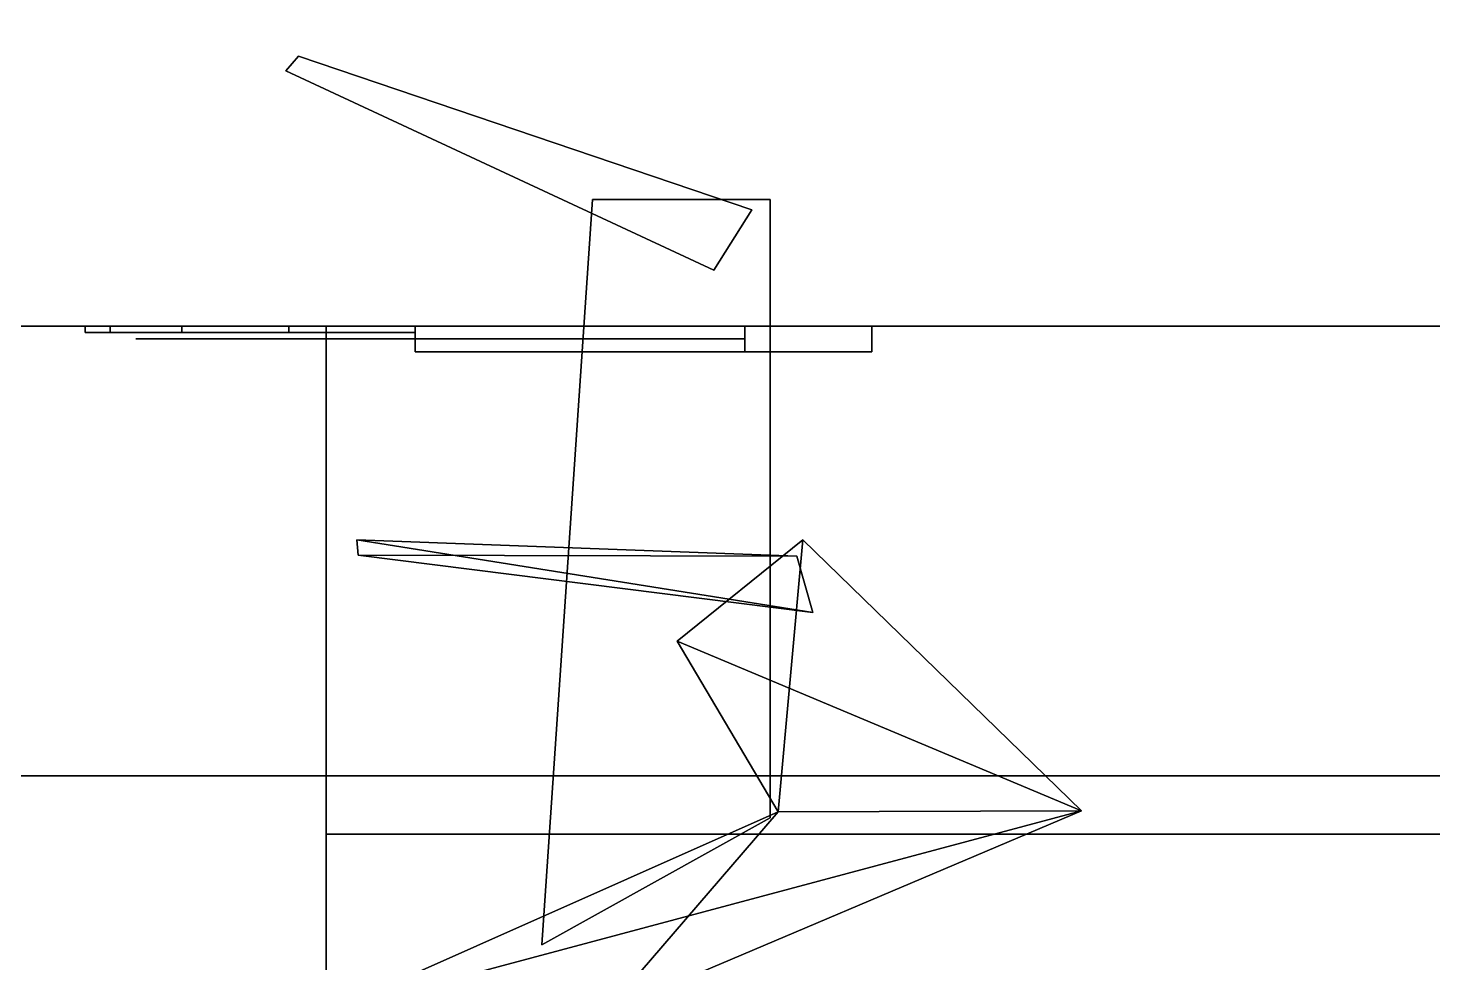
# Model space of a CAD drawing. Extents: x 0 to 2808, y -3840 to 0.
# Drawn here: x 1676.2 to 1731.6, y -3135.1 to -3098.3 of the extents above; entities that cross this region are included whole.
import ezdxf

# ---------------------------------------------------------------- set-up
doc = ezdxf.new("R2010")
doc.units = 0
for name, color, linetype in [('LAYER0', 7, 'CONTINUOUS'), ('LAYER1', 7, 'CONTINUOUS'), ('LAYER33', 9, 'CONTINUOUS'), ('LAYER336', 9, 'CONTINUOUS'), ('LAYER346', 7, 'CONTINUOUS'), ('LAYER349', 7, 'CONTINUOUS'), ('LAYER353', 7, 'CONTINUOUS'), ('LAYER371', 7, 'CONTINUOUS'), ('LAYER387', 253, 'CONTINUOUS'), ('LAYER388', 28, 'CONTINUOUS'), ('LAYER389', 253, 'CONTINUOUS'), ('LAYER390', 253, 'CONTINUOUS'), ('LAYER391', 28, 'CONTINUOUS'), ('LAYER392', 253, 'CONTINUOUS'), ('LAYER393', 253, 'CONTINUOUS'), ('LAYER394', 28, 'CONTINUOUS'), ('LAYER395', 253, 'CONTINUOUS'), ('LAYER396', 253, 'CONTINUOUS'), ('LAYER397', 28, 'CONTINUOUS'), ('LAYER398', 253, 'CONTINUOUS'), ('LAYER399', 253, 'CONTINUOUS'), ('LAYER400', 28, 'CONTINUOUS'), ('LAYER401', 253, 'CONTINUOUS'), ('LAYER402', 9, 'CONTINUOUS')]:
    doc.layers.add(name, color=color, linetype=linetype)

msp = doc.modelspace()

# ---------------------------------------------------------------- linework, layer by layer
at = {"layer": 'LAYER0', "invisible_edges": 1}
for points in [[(2790, 0), (0, -3840), (0, 0), (2790, 0)], [(2790, -3840, 5), (0, 0, 5), (0, -3840, 5), (2790, -3840, 5)], [(0, 0, 5), (2790, -3840, 5), (2790, 0, 5), (0, 0, 5)], [(0, -3840), (2790, 0), (2790, -3840), (0, -3840)]]:
    msp.add_3dface(points, dxfattribs=at)
at = {"layer": 'LAYER33'}
for points, invisible_edges in [([(2064, -3110, 2595), (991.9999, -3127.71, 2595), (973.9999, -3110, 2595), (2064, -3110, 2595)], 3), ([(973.9999, -3110, 2670), (2064, -3110, 2595), (973.9999, -3110, 2595), (973.9999, -3110, 2670)], 1), ([(2064, -3110, 2595), (973.9999, -3110, 2670), (2064, -3110, 2670), (2064, -3110, 2595)], 1), ([(991.9999, -3127.71, 2670), (2064, -3110, 2670), (973.9999, -3110, 2670), (991.9999, -3127.71, 2670)], 5), ([(2064, -3110, 2595), (2082, -3127.71, 2595), (991.9999, -3127.71, 2595), (2064, -3110, 2595)], 5), ([(2082, -3127.71, 2670), (2064, -3110, 2670), (991.9999, -3127.71, 2670), (2082, -3127.71, 2670)], 3), ([(2082, -3127.71, 2670), (991.9999, -3127.71, 2595), (2082, -3127.71, 2595), (2082, -3127.71, 2670)], 1), ([(991.9999, -3127.71, 2595), (2082, -3127.71, 2670), (991.9999, -3127.71, 2670), (991.9999, -3127.71, 2595)], 1)]:
    msp.add_3dface(points, dxfattribs=dict(at, invisible_edges=invisible_edges))
at = {"layer": 'LAYER336', "invisible_edges": 1}
for points in [[(2050, -3092, 5), (970, -3110, 5), (970, -3092, 5), (2050, -3092, 5)], [(970, -3110, 5), (2050, -3092, 5), (2050, -3110, 5), (970, -3110, 5)], [(2050, -3110, 85), (970, -3092, 85), (970, -3110, 85), (2050, -3110, 85)], [(970, -3092, 85), (2050, -3110, 85), (2050, -3092, 85), (970, -3092, 85)], [(2050, -3110, 85), (970, -3110, 5), (2050, -3110, 5), (2050, -3110, 85)], [(970, -3110, 5), (2050, -3110, 85), (970, -3110, 85), (970, -3110, 5)]]:
    msp.add_3dface(points, dxfattribs=at)
at = {"layer": 'LAYER346', "invisible_edges": 1}
for points in [[(1688, -3110, 103), (2060, -3690, 103), (2060, -3110, 103), (1688, -3110, 103)], [(2060, -3690, 103), (1688, -3110, 103), (1688, -3690, 103), (2060, -3690, 103)], [(1688, -3110, 103), (1688, -3690, 85), (1688, -3690, 103), (1688, -3110, 103)], [(1688, -3690, 85), (1688, -3110, 103), (1688, -3110, 85), (1688, -3690, 85)], [(2060, -3110, 85), (1688, -3110, 103), (2060, -3110, 103), (2060, -3110, 85)], [(1688, -3110, 103), (2060, -3110, 85), (1688, -3110, 85), (1688, -3110, 103)], [(1688, -3690, 85), (2060, -3110, 85), (2060, -3690, 85), (1688, -3690, 85)], [(2060, -3110, 85), (1688, -3690, 85), (1688, -3110, 85), (2060, -3110, 85)]]:
    msp.add_3dface(points, dxfattribs=at)
at = {"layer": 'LAYER349', "invisible_edges": 1}
for points in [[(1688, -3110, 2594), (2060, -3690, 2594), (2060, -3110, 2594), (1688, -3110, 2594)], [(2060, -3690, 2594), (1688, -3110, 2594), (1688, -3690, 2594), (2060, -3690, 2594)], [(1688, -3110, 2594), (1688, -3690, 2576), (1688, -3690, 2594), (1688, -3110, 2594)], [(1688, -3690, 2576), (1688, -3110, 2594), (1688, -3110, 2576), (1688, -3690, 2576)], [(2060, -3110, 2576), (1688, -3110, 2594), (2060, -3110, 2594), (2060, -3110, 2576)], [(1688, -3110, 2594), (2060, -3110, 2576), (1688, -3110, 2576), (1688, -3110, 2594)], [(1688, -3690, 2576), (2060, -3110, 2576), (2060, -3690, 2576), (1688, -3690, 2576)], [(2060, -3110, 2576), (1688, -3690, 2576), (1688, -3110, 2576), (2060, -3110, 2576)]]:
    msp.add_3dface(points, dxfattribs=at)
at = {"layer": 'LAYER353', "invisible_edges": 1}
for points in [[(1688, -3130, 5), (1688, -3148, 85), (1688, -3130, 85), (1688, -3130, 5)], [(1688, -3148, 85), (1688, -3130, 5), (1688, -3148, 5), (1688, -3148, 85)], [(2098, -3130, 85), (1688, -3148, 85), (2098, -3148, 85), (2098, -3130, 85)], [(1688, -3148, 85), (2098, -3130, 85), (1688, -3130, 85), (1688, -3148, 85)], [(1688, -3130, 5), (2098, -3148, 5), (1688, -3148, 5), (1688, -3130, 5)], [(2098, -3148, 5), (1688, -3130, 5), (2098, -3130, 5), (2098, -3148, 5)], [(2098, -3130, 85), (1688, -3130, 5), (1688, -3130, 85), (2098, -3130, 85)], [(1688, -3130, 5), (2098, -3130, 85), (2098, -3130, 5), (1688, -3130, 5)]]:
    msp.add_3dface(points, dxfattribs=at)
at = {"layer": 'LAYER371', "invisible_edges": 1}
for points in [[(1688, -3690, 5), (1670, -3110, 5), (1688, -3110, 5), (1688, -3690, 5)], [(1670, -3110, 5), (1688, -3690, 5), (1670, -3690, 5), (1670, -3110, 5)], [(1670, -3110, 5), (1688, -3110, 2595), (1688, -3110, 5), (1670, -3110, 5)], [(1688, -3110, 2595), (1670, -3110, 5), (1670, -3110, 2595), (1688, -3110, 2595)], [(1670, -3690, 2595), (1688, -3110, 2595), (1670, -3110, 2595), (1670, -3690, 2595)], [(1688, -3110, 2595), (1670, -3690, 2595), (1688, -3690, 2595), (1688, -3110, 2595)], [(1688, -3690, 5), (1688, -3110, 2595), (1688, -3690, 2595), (1688, -3690, 5)], [(1688, -3110, 2595), (1688, -3690, 5), (1688, -3110, 5), (1688, -3110, 2595)]]:
    msp.add_3dface(points, dxfattribs=at)
at = {"layer": 'LAYER387'}
for points in [[(1686.906, -3099.365, 181.4999), (1686.413, -3099.943, 181.4999), (1703.274, -3107.79, 181.4999), (1704.772, -3105.41, 181.4999)], [(1704.772, -3105.41, 194.4999), (1703.274, -3107.79, 194.4999), (1686.413, -3099.943, 194.4999), (1686.906, -3099.365, 194.4999)], [(1686.906, -3099.365, 194.4999), (1704.772, -3105.41, 194.4999), (1704.772, -3105.41, 194.4999), (1686.906, -3099.365, 194.4999)], [(1686.906, -3099.365, 194.4999), (1686.906, -3099.365, 181.4999), (1704.772, -3105.41, 181.4999), (1704.772, -3105.41, 194.4999)], [(1686.413, -3099.943, 181.4999), (1703.274, -3107.79, 181.4999), (1703.274, -3107.79, 181.4999), (1686.413, -3099.943, 181.4999)], [(1698.5, -3105, 180.5), (1696.5, -3134.365, 180.5), (1696.5, -3134.365, 180.5), (1698.5, -3105, 180.5)], [(1705.5, -3105, 180.5), (1698.5, -3105, 180.5), (1696.5, -3134.365, 180.5), (1705.5, -3129.365, 180.5)], [(1705.5, -3129.365, 195.5), (1696.5, -3134.365, 195.5), (1698.5, -3105, 195.5), (1705.5, -3105, 195.5)], [(1705.5, -3105, 195.5), (1698.5, -3105, 195.5), (1705.5, -3105, 195.5)], [(1705.5, -3105, 195.5), (1705.5, -3129.365, 195.5), (1705.5, -3129.365, 195.5), (1705.5, -3105, 195.5)], [(1705.5, -3105, 195.5), (1705.5, -3105, 180.5), (1705.5, -3129.365, 180.5), (1705.5, -3129.365, 195.5)]]:
    msp.add_3dface(points, dxfattribs=at)
at = {"layer": 'LAYER388'}
for points, invisible_edges in [([(1679.49, -3110.25, 183.0251), (1678.5, -3110.25, 188), (1680.5, -3110.25, 188), (1680.5, -3110.25, 182.5)], 10), ([(1678.5, -3110.25, 188), (1679.49, -3110.25, 192.9749), (1680.5, -3110.25, 193.5), (1680.5, -3110.25, 188)], 10), ([(1682.308, -3110.25, 178.8076), (1679.49, -3110.25, 183.0251), (1680.5, -3110.25, 182.5), (1684, -3110.25, 182.5)], 10), ([(1679.49, -3110.25, 192.9749), (1682.308, -3110.25, 197.1924), (1684, -3110.25, 193.5), (1680.5, -3110.25, 193.5)], 10), ([(1680.5, -3110.5, 193.5), (1680.5, -3110.5, 182.5), (1687.5, -3110.5, 182.5), (1687.291, -3110.5, 193.3167)], 4), ([(1686.525, -3110.25, 175.9896), (1682.308, -3110.25, 178.8076), (1684, -3110.25, 182.5), (1687.5, -3110.25, 182.5)], 10), ([(1682.308, -3110.25, 197.1924), (1686.525, -3110.25, 200.0104), (1687.5, -3110.25, 193.5), (1684, -3110.25, 193.5)], 10), ([(1691.5, -3110.25, 175), (1686.525, -3110.25, 175.9896), (1687.5, -3110.25, 182.5), (1691.5, -3110.25, 179)], 2), ([(1686.525, -3110.25, 200.0104), (1691.5, -3110.25, 201), (1691.5, -3110.25, 197), (1687.5, -3110.25, 193.5)], 8), ([(1687.291, -3110.5, 193.3167), (1687.5, -3110.5, 182.5), (1691.5, -3110.5, 179), (1691.5, -3110.5, 197)], 5), ([(1691.5, -3110.5, 197), (1691.5, -3110.5, 179), (1704.5, -3110.5, 179), (1704.5, -3110.5, 197)], 1), ([(1709.5, -3111, 167), (1704.5, -3111, 179), (1691.5, -3111, 179), (1691.5, -3111, 167)], 1), ([(1709.5, -3111, 209), (1704.5, -3111, 197), (1691.5, -3111, 197), (1691.5, -3111, 209)], 1), ([(1709.5, -3111, 209), (1709.5, -3111, 167), (1704.5, -3111, 179), (1704.5, -3111, 197)], 10)]:
    msp.add_3dface(points, dxfattribs=dict(at, invisible_edges=invisible_edges))
for points in [[(1691.5, -3110, 179), (1691.5, -3110, 167), (1691.5, -3110, 179)], [(1691.5, -3110, 197), (1691.5, -3110, 209), (1691.5, -3110, 197)], [(1704.5, -3111, 179), (1704.5, -3110, 179), (1691.5, -3110, 179), (1691.5, -3111, 179)], [(1691.5, -3111, 179), (1691.5, -3110, 179), (1691.5, -3110, 167), (1691.5, -3111, 167)], [(1691.5, -3111, 167), (1691.5, -3110, 167), (1709.5, -3110, 167), (1709.5, -3111, 167)], [(1704.5, -3111, 197), (1704.5, -3110, 197), (1691.5, -3110, 197), (1691.5, -3111, 197)], [(1691.5, -3111, 197), (1691.5, -3110, 197), (1691.5, -3110, 209), (1691.5, -3111, 209)], [(1691.5, -3111, 209), (1691.5, -3110, 209), (1709.5, -3110, 209), (1709.5, -3111, 209)], [(1709.5, -3110, 167), (1691.5, -3110, 167), (1691.5, -3110, 209), (1709.5, -3110, 209)], [(1704.5, -3110, 179), (1704.5, -3110, 197), (1704.5, -3110, 179)], [(1704.5, -3111, 179), (1704.5, -3110, 179), (1704.5, -3110, 197), (1704.5, -3111, 197)], [(1709.5, -3111, 209), (1709.5, -3110, 209), (1709.5, -3111, 209)], [(1709.5, -3110, 167), (1709.5, -3110, 209), (1709.5, -3111, 209), (1709.5, -3111, 167)], [(1709.5, -3111, 167), (1691.5, -3111, 167), (1691.5, -3111, 167), (1709.5, -3111, 167)], [(1709.5, -3111, 209), (1691.5, -3111, 209), (1691.5, -3111, 209), (1709.5, -3111, 209)]]:
    msp.add_3dface(points, dxfattribs=at)
at = {"layer": 'LAYER389'}
for points in [[(1689.263, -3119.021, 183), (1689.204, -3118.411, 183), (1707.177, -3121.271, 182.9999), (1689.263, -3119.021, 183)], [(1707.177, -3121.271, 182.9999), (1689.204, -3118.411, 183), (1706.553, -3119.059, 182.9999), (1707.177, -3121.271, 182.9999)], [(1689.263, -3119.021, 193), (1706.553, -3119.059, 192.9999), (1689.204, -3118.411, 193), (1689.263, -3119.021, 193)], [(1689.204, -3118.411, 183), (1689.204, -3118.411, 193), (1706.553, -3119.059, 182.9999), (1689.204, -3118.411, 183)], [(1706.553, -3119.059, 182.9999), (1689.204, -3118.411, 193), (1706.553, -3119.059, 192.9999), (1706.553, -3119.059, 182.9999)], [(1701.828, -3122.402, 182), (1706.778, -3118.411, 182), (1705.815, -3129.12, 182), (1701.828, -3122.402, 182)], [(1701.828, -3122.402, 194), (1717.764, -3129.079, 194), (1706.778, -3118.411, 194), (1701.828, -3122.402, 194)], [(1705.815, -3129.12, 182), (1706.778, -3118.411, 182), (1717.764, -3129.079, 182), (1705.815, -3129.12, 182)], [(1706.778, -3118.411, 182), (1706.778, -3118.411, 194), (1717.764, -3129.079, 182), (1706.778, -3118.411, 182)], [(1717.764, -3129.079, 182), (1706.778, -3118.411, 194), (1717.764, -3129.079, 194), (1717.764, -3129.079, 182)], [(1707.177, -3121.271, 192.9999), (1706.553, -3119.059, 192.9999), (1689.263, -3119.021, 193), (1707.177, -3121.271, 192.9999)], [(1705.815, -3129.12, 194), (1717.764, -3129.079, 194), (1701.828, -3122.402, 194), (1705.815, -3129.12, 194)], [(1705.815, -3129.12, 182), (1717.764, -3129.079, 182), (1688, -3137.041, 182), (1705.815, -3129.12, 182)], [(1688, -3137.041, 182), (1717.764, -3129.079, 182), (1699, -3137.041, 182), (1688, -3137.041, 182)], [(1688, -3137.041, 194), (1699, -3137.041, 194), (1705.815, -3129.12, 194), (1688, -3137.041, 194)], [(1705.815, -3129.12, 194), (1699, -3137.041, 194), (1717.764, -3129.079, 194), (1705.815, -3129.12, 194)], [(1717.764, -3129.079, 182), (1717.764, -3129.079, 194), (1699, -3137.041, 182), (1717.764, -3129.079, 182)], [(1699, -3137.041, 182), (1717.764, -3129.079, 194), (1699, -3137.041, 194), (1699, -3137.041, 182)]]:
    msp.add_3dface(points, dxfattribs=at)
at = {"layer": 'LAYER390'}
for points in [[(1686.906, -3099.365, 757.4999), (1686.413, -3099.943, 757.4999), (1703.274, -3107.79, 757.4999), (1704.772, -3105.41, 757.4999)], [(1704.772, -3105.41, 770.4999), (1703.274, -3107.79, 770.4999), (1686.413, -3099.943, 770.4999), (1686.906, -3099.365, 770.4999)], [(1686.906, -3099.365, 770.4999), (1704.772, -3105.41, 770.4999), (1704.772, -3105.41, 770.4999), (1686.906, -3099.365, 770.4999)], [(1686.906, -3099.365, 770.4999), (1686.906, -3099.365, 757.4999), (1704.772, -3105.41, 757.4999), (1704.772, -3105.41, 770.4999)], [(1686.413, -3099.943, 757.4999), (1703.274, -3107.79, 757.4999), (1703.274, -3107.79, 757.4999), (1686.413, -3099.943, 757.4999)], [(1698.5, -3105, 756.5), (1696.5, -3134.365, 756.5), (1696.5, -3134.365, 756.5), (1698.5, -3105, 756.5)], [(1705.5, -3105, 756.5), (1698.5, -3105, 756.5), (1696.5, -3134.365, 756.5), (1705.5, -3129.365, 756.5)], [(1705.5, -3129.365, 771.5), (1696.5, -3134.365, 771.5), (1698.5, -3105, 771.5), (1705.5, -3105, 771.5)], [(1705.5, -3105, 771.5), (1698.5, -3105, 771.5), (1705.5, -3105, 771.5)], [(1705.5, -3105, 771.5), (1705.5, -3129.365, 771.5), (1705.5, -3129.365, 771.5), (1705.5, -3105, 771.5)], [(1705.5, -3105, 771.5), (1705.5, -3105, 756.5), (1705.5, -3129.365, 756.5), (1705.5, -3129.365, 771.5)]]:
    msp.add_3dface(points, dxfattribs=at)
at = {"layer": 'LAYER391'}
for points, invisible_edges in [([(1679.49, -3110.25, 759.0251), (1678.5, -3110.25, 764), (1680.5, -3110.25, 764), (1680.5, -3110.25, 758.5)], 10), ([(1678.5, -3110.25, 764), (1679.49, -3110.25, 768.9749), (1680.5, -3110.25, 769.5), (1680.5, -3110.25, 764)], 10), ([(1682.308, -3110.25, 754.8076), (1679.49, -3110.25, 759.0251), (1680.5, -3110.25, 758.5), (1684, -3110.25, 758.5)], 10), ([(1679.49, -3110.25, 768.9749), (1682.308, -3110.25, 773.1924), (1684, -3110.25, 769.5), (1680.5, -3110.25, 769.5)], 10), ([(1680.5, -3110.5, 769.5), (1680.5, -3110.5, 758.5), (1687.5, -3110.5, 758.5), (1687.291, -3110.5, 769.3167)], 4), ([(1686.525, -3110.25, 751.9896), (1682.308, -3110.25, 754.8076), (1684, -3110.25, 758.5), (1687.5, -3110.25, 758.5)], 10), ([(1682.308, -3110.25, 773.1924), (1686.525, -3110.25, 776.0104), (1687.5, -3110.25, 769.5), (1684, -3110.25, 769.5)], 10), ([(1691.5, -3110.25, 751), (1686.525, -3110.25, 751.9896), (1687.5, -3110.25, 758.5), (1691.5, -3110.25, 755)], 2), ([(1686.525, -3110.25, 776.0104), (1691.5, -3110.25, 777), (1691.5, -3110.25, 773), (1687.5, -3110.25, 769.5)], 8), ([(1687.291, -3110.5, 769.3167), (1687.5, -3110.5, 758.5), (1691.5, -3110.5, 755), (1691.5, -3110.5, 773)], 5), ([(1691.5, -3110.5, 773), (1691.5, -3110.5, 755), (1704.5, -3110.5, 755), (1704.5, -3110.5, 773)], 1), ([(1709.5, -3111, 743), (1704.5, -3111, 755), (1691.5, -3111, 755), (1691.5, -3111, 743)], 1), ([(1709.5, -3111, 785), (1704.5, -3111, 773), (1691.5, -3111, 773), (1691.5, -3111, 785)], 1), ([(1709.5, -3111, 785), (1709.5, -3111, 743), (1704.5, -3111, 755), (1704.5, -3111, 773)], 10)]:
    msp.add_3dface(points, dxfattribs=dict(at, invisible_edges=invisible_edges))
for points in [[(1691.5, -3110, 755), (1691.5, -3110, 743), (1691.5, -3110, 755)], [(1691.5, -3110, 773), (1691.5, -3110, 785), (1691.5, -3110, 773)], [(1704.5, -3111, 755), (1704.5, -3110, 755), (1691.5, -3110, 755), (1691.5, -3111, 755)], [(1691.5, -3111, 755), (1691.5, -3110, 755), (1691.5, -3110, 743), (1691.5, -3111, 743)], [(1691.5, -3111, 743), (1691.5, -3110, 743), (1709.5, -3110, 743), (1709.5, -3111, 743)], [(1704.5, -3111, 773), (1704.5, -3110, 773), (1691.5, -3110, 773), (1691.5, -3111, 773)], [(1691.5, -3111, 773), (1691.5, -3110, 773), (1691.5, -3110, 785), (1691.5, -3111, 785)], [(1691.5, -3111, 785), (1691.5, -3110, 785), (1709.5, -3110, 785), (1709.5, -3111, 785)], [(1709.5, -3110, 743), (1691.5, -3110, 743), (1691.5, -3110, 785), (1709.5, -3110, 785)], [(1704.5, -3110, 755), (1704.5, -3110, 773), (1704.5, -3110, 755)], [(1704.5, -3111, 755), (1704.5, -3110, 755), (1704.5, -3110, 773), (1704.5, -3111, 773)], [(1709.5, -3111, 785), (1709.5, -3110, 785), (1709.5, -3111, 785)], [(1709.5, -3110, 743), (1709.5, -3110, 785), (1709.5, -3111, 785), (1709.5, -3111, 743)], [(1709.5, -3111, 743), (1691.5, -3111, 743), (1691.5, -3111, 743), (1709.5, -3111, 743)], [(1709.5, -3111, 785), (1691.5, -3111, 785), (1691.5, -3111, 785), (1709.5, -3111, 785)]]:
    msp.add_3dface(points, dxfattribs=at)
at = {"layer": 'LAYER392'}
for points in [[(1689.263, -3119.021, 759), (1689.204, -3118.411, 759), (1707.177, -3121.271, 758.9999), (1689.263, -3119.021, 759)], [(1707.177, -3121.271, 758.9999), (1689.204, -3118.411, 759), (1706.553, -3119.059, 758.9999), (1707.177, -3121.271, 758.9999)], [(1689.263, -3119.021, 769), (1706.553, -3119.059, 768.9999), (1689.204, -3118.411, 769), (1689.263, -3119.021, 769)], [(1689.204, -3118.411, 759), (1689.204, -3118.411, 769), (1706.553, -3119.059, 758.9999), (1689.204, -3118.411, 759)], [(1706.553, -3119.059, 758.9999), (1689.204, -3118.411, 769), (1706.553, -3119.059, 768.9999), (1706.553, -3119.059, 758.9999)], [(1701.828, -3122.402, 758), (1706.778, -3118.411, 758), (1705.815, -3129.12, 758), (1701.828, -3122.402, 758)], [(1701.828, -3122.402, 770), (1717.764, -3129.079, 770), (1706.778, -3118.411, 770), (1701.828, -3122.402, 770)], [(1705.815, -3129.12, 758), (1706.778, -3118.411, 758), (1717.764, -3129.079, 758), (1705.815, -3129.12, 758)], [(1706.778, -3118.411, 758), (1706.778, -3118.411, 770), (1717.764, -3129.079, 758), (1706.778, -3118.411, 758)], [(1717.764, -3129.079, 758), (1706.778, -3118.411, 770), (1717.764, -3129.079, 770), (1717.764, -3129.079, 758)], [(1707.177, -3121.271, 768.9999), (1706.553, -3119.059, 768.9999), (1689.263, -3119.021, 769), (1707.177, -3121.271, 768.9999)], [(1705.815, -3129.12, 770), (1717.764, -3129.079, 770), (1701.828, -3122.402, 770), (1705.815, -3129.12, 770)], [(1705.815, -3129.12, 758), (1717.764, -3129.079, 758), (1688, -3137.041, 758), (1705.815, -3129.12, 758)], [(1688, -3137.041, 758), (1717.764, -3129.079, 758), (1699, -3137.041, 758), (1688, -3137.041, 758)], [(1688, -3137.041, 770), (1699, -3137.041, 770), (1705.815, -3129.12, 770), (1688, -3137.041, 770)], [(1705.815, -3129.12, 770), (1699, -3137.041, 770), (1717.764, -3129.079, 770), (1705.815, -3129.12, 770)], [(1717.764, -3129.079, 758), (1717.764, -3129.079, 770), (1699, -3137.041, 758), (1717.764, -3129.079, 758)], [(1699, -3137.041, 758), (1717.764, -3129.079, 770), (1699, -3137.041, 770), (1699, -3137.041, 758)]]:
    msp.add_3dface(points, dxfattribs=at)
at = {"layer": 'LAYER393'}
for points in [[(1686.906, -3099.365, 1333.5), (1686.413, -3099.943, 1333.5), (1703.274, -3107.79, 1333.5), (1704.772, -3105.41, 1333.5)], [(1704.772, -3105.41, 1346.5), (1703.274, -3107.79, 1346.5), (1686.413, -3099.943, 1346.5), (1686.906, -3099.365, 1346.5)], [(1686.906, -3099.365, 1346.5), (1704.772, -3105.41, 1346.5), (1704.772, -3105.41, 1346.5), (1686.906, -3099.365, 1346.5)], [(1686.906, -3099.365, 1346.5), (1686.906, -3099.365, 1333.5), (1704.772, -3105.41, 1333.5), (1704.772, -3105.41, 1346.5)], [(1686.413, -3099.943, 1333.5), (1703.274, -3107.79, 1333.5), (1703.274, -3107.79, 1333.5), (1686.413, -3099.943, 1333.5)], [(1698.5, -3105, 1332.5), (1696.5, -3134.365, 1332.5), (1696.5, -3134.365, 1332.5), (1698.5, -3105, 1332.5)], [(1705.5, -3105, 1332.5), (1698.5, -3105, 1332.5), (1696.5, -3134.365, 1332.5), (1705.5, -3129.365, 1332.5)], [(1705.5, -3129.365, 1347.5), (1696.5, -3134.365, 1347.5), (1698.5, -3105, 1347.5), (1705.5, -3105, 1347.5)], [(1705.5, -3105, 1347.5), (1698.5, -3105, 1347.5), (1705.5, -3105, 1347.5)], [(1705.5, -3105, 1347.5), (1705.5, -3129.365, 1347.5), (1705.5, -3129.365, 1347.5), (1705.5, -3105, 1347.5)], [(1705.5, -3105, 1347.5), (1705.5, -3105, 1332.5), (1705.5, -3129.365, 1332.5), (1705.5, -3129.365, 1347.5)]]:
    msp.add_3dface(points, dxfattribs=at)
at = {"layer": 'LAYER394'}
for points, invisible_edges in [([(1679.49, -3110.25, 1335.025), (1678.5, -3110.25, 1340), (1680.5, -3110.25, 1340), (1680.5, -3110.25, 1334.5)], 10), ([(1678.5, -3110.25, 1340), (1679.49, -3110.25, 1344.975), (1680.5, -3110.25, 1345.5), (1680.5, -3110.25, 1340)], 10), ([(1682.308, -3110.25, 1330.808), (1679.49, -3110.25, 1335.025), (1680.5, -3110.25, 1334.5), (1684, -3110.25, 1334.5)], 10), ([(1679.49, -3110.25, 1344.975), (1682.308, -3110.25, 1349.192), (1684, -3110.25, 1345.5), (1680.5, -3110.25, 1345.5)], 10), ([(1680.5, -3110.5, 1345.5), (1680.5, -3110.5, 1334.5), (1687.5, -3110.5, 1334.5), (1687.291, -3110.5, 1345.317)], 4), ([(1686.525, -3110.25, 1327.99), (1682.308, -3110.25, 1330.808), (1684, -3110.25, 1334.5), (1687.5, -3110.25, 1334.5)], 10), ([(1682.308, -3110.25, 1349.192), (1686.525, -3110.25, 1352.01), (1687.5, -3110.25, 1345.5), (1684, -3110.25, 1345.5)], 10), ([(1691.5, -3110.25, 1327), (1686.525, -3110.25, 1327.99), (1687.5, -3110.25, 1334.5), (1691.5, -3110.25, 1331)], 2), ([(1686.525, -3110.25, 1352.01), (1691.5, -3110.25, 1353), (1691.5, -3110.25, 1349), (1687.5, -3110.25, 1345.5)], 8), ([(1687.291, -3110.5, 1345.317), (1687.5, -3110.5, 1334.5), (1691.5, -3110.5, 1331), (1691.5, -3110.5, 1349)], 5), ([(1691.5, -3110.5, 1349), (1691.5, -3110.5, 1331), (1704.5, -3110.5, 1331), (1704.5, -3110.5, 1349)], 1), ([(1709.5, -3111, 1319), (1704.5, -3111, 1331), (1691.5, -3111, 1331), (1691.5, -3111, 1319)], 1), ([(1709.5, -3111, 1361), (1704.5, -3111, 1349), (1691.5, -3111, 1349), (1691.5, -3111, 1361)], 1), ([(1709.5, -3111, 1361), (1709.5, -3111, 1319), (1704.5, -3111, 1331), (1704.5, -3111, 1349)], 10)]:
    msp.add_3dface(points, dxfattribs=dict(at, invisible_edges=invisible_edges))
for points in [[(1691.5, -3110, 1331), (1691.5, -3110, 1319), (1691.5, -3110, 1331)], [(1691.5, -3110, 1349), (1691.5, -3110, 1361), (1691.5, -3110, 1349)], [(1704.5, -3111, 1331), (1704.5, -3110, 1331), (1691.5, -3110, 1331), (1691.5, -3111, 1331)], [(1691.5, -3111, 1331), (1691.5, -3110, 1331), (1691.5, -3110, 1319), (1691.5, -3111, 1319)], [(1691.5, -3111, 1319), (1691.5, -3110, 1319), (1709.5, -3110, 1319), (1709.5, -3111, 1319)], [(1704.5, -3111, 1349), (1704.5, -3110, 1349), (1691.5, -3110, 1349), (1691.5, -3111, 1349)], [(1691.5, -3111, 1349), (1691.5, -3110, 1349), (1691.5, -3110, 1361), (1691.5, -3111, 1361)], [(1691.5, -3111, 1361), (1691.5, -3110, 1361), (1709.5, -3110, 1361), (1709.5, -3111, 1361)], [(1709.5, -3110, 1319), (1691.5, -3110, 1319), (1691.5, -3110, 1361), (1709.5, -3110, 1361)], [(1704.5, -3110, 1331), (1704.5, -3110, 1349), (1704.5, -3110, 1331)], [(1704.5, -3111, 1331), (1704.5, -3110, 1331), (1704.5, -3110, 1349), (1704.5, -3111, 1349)], [(1709.5, -3111, 1361), (1709.5, -3110, 1361), (1709.5, -3111, 1361)], [(1709.5, -3110, 1319), (1709.5, -3110, 1361), (1709.5, -3111, 1361), (1709.5, -3111, 1319)], [(1709.5, -3111, 1319), (1691.5, -3111, 1319), (1691.5, -3111, 1319), (1709.5, -3111, 1319)], [(1709.5, -3111, 1361), (1691.5, -3111, 1361), (1691.5, -3111, 1361), (1709.5, -3111, 1361)]]:
    msp.add_3dface(points, dxfattribs=at)
at = {"layer": 'LAYER395'}
for points in [[(1689.263, -3119.021, 1335), (1689.204, -3118.411, 1335), (1707.177, -3121.271, 1335), (1689.263, -3119.021, 1335)], [(1707.177, -3121.271, 1335), (1689.204, -3118.411, 1335), (1706.553, -3119.059, 1335), (1707.177, -3121.271, 1335)], [(1689.263, -3119.021, 1345), (1706.553, -3119.059, 1345), (1689.204, -3118.411, 1345), (1689.263, -3119.021, 1345)], [(1689.204, -3118.411, 1335), (1689.204, -3118.411, 1345), (1706.553, -3119.059, 1335), (1689.204, -3118.411, 1335)], [(1706.553, -3119.059, 1335), (1689.204, -3118.411, 1345), (1706.553, -3119.059, 1345), (1706.553, -3119.059, 1335)], [(1701.828, -3122.402, 1334), (1706.778, -3118.411, 1334), (1705.815, -3129.12, 1334), (1701.828, -3122.402, 1334)], [(1701.828, -3122.402, 1346), (1717.764, -3129.079, 1346), (1706.778, -3118.411, 1346), (1701.828, -3122.402, 1346)], [(1705.815, -3129.12, 1334), (1706.778, -3118.411, 1334), (1717.764, -3129.079, 1334), (1705.815, -3129.12, 1334)], [(1706.778, -3118.411, 1334), (1706.778, -3118.411, 1346), (1717.764, -3129.079, 1334), (1706.778, -3118.411, 1334)], [(1717.764, -3129.079, 1334), (1706.778, -3118.411, 1346), (1717.764, -3129.079, 1346), (1717.764, -3129.079, 1334)], [(1707.177, -3121.271, 1345), (1706.553, -3119.059, 1345), (1689.263, -3119.021, 1345), (1707.177, -3121.271, 1345)], [(1705.815, -3129.12, 1346), (1717.764, -3129.079, 1346), (1701.828, -3122.402, 1346), (1705.815, -3129.12, 1346)], [(1705.815, -3129.12, 1334), (1717.764, -3129.079, 1334), (1688, -3137.041, 1334), (1705.815, -3129.12, 1334)], [(1688, -3137.041, 1334), (1717.764, -3129.079, 1334), (1699, -3137.041, 1334), (1688, -3137.041, 1334)], [(1688, -3137.041, 1346), (1699, -3137.041, 1346), (1705.815, -3129.12, 1346), (1688, -3137.041, 1346)], [(1705.815, -3129.12, 1346), (1699, -3137.041, 1346), (1717.764, -3129.079, 1346), (1705.815, -3129.12, 1346)], [(1717.764, -3129.079, 1334), (1717.764, -3129.079, 1346), (1699, -3137.041, 1334), (1717.764, -3129.079, 1334)], [(1699, -3137.041, 1334), (1717.764, -3129.079, 1346), (1699, -3137.041, 1346), (1699, -3137.041, 1334)]]:
    msp.add_3dface(points, dxfattribs=at)
at = {"layer": 'LAYER396'}
for points in [[(1686.906, -3099.365, 1909.5), (1686.413, -3099.943, 1909.5), (1703.274, -3107.79, 1909.5), (1704.772, -3105.41, 1909.5)], [(1704.772, -3105.41, 1922.5), (1703.274, -3107.79, 1922.5), (1686.413, -3099.943, 1922.5), (1686.906, -3099.365, 1922.5)], [(1686.906, -3099.365, 1922.5), (1704.772, -3105.41, 1922.5), (1704.772, -3105.41, 1922.5), (1686.906, -3099.365, 1922.5)], [(1686.906, -3099.365, 1922.5), (1686.906, -3099.365, 1909.5), (1704.772, -3105.41, 1909.5), (1704.772, -3105.41, 1922.5)], [(1686.413, -3099.943, 1909.5), (1703.274, -3107.79, 1909.5), (1703.274, -3107.79, 1909.5), (1686.413, -3099.943, 1909.5)], [(1698.5, -3105, 1908.5), (1696.5, -3134.365, 1908.5), (1696.5, -3134.365, 1908.5), (1698.5, -3105, 1908.5)], [(1705.5, -3105, 1908.5), (1698.5, -3105, 1908.5), (1696.5, -3134.365, 1908.5), (1705.5, -3129.365, 1908.5)], [(1705.5, -3129.365, 1923.5), (1696.5, -3134.365, 1923.5), (1698.5, -3105, 1923.5), (1705.5, -3105, 1923.5)], [(1705.5, -3105, 1923.5), (1698.5, -3105, 1923.5), (1705.5, -3105, 1923.5)], [(1705.5, -3105, 1923.5), (1705.5, -3129.365, 1923.5), (1705.5, -3129.365, 1923.5), (1705.5, -3105, 1923.5)], [(1705.5, -3105, 1923.5), (1705.5, -3105, 1908.5), (1705.5, -3129.365, 1908.5), (1705.5, -3129.365, 1923.5)]]:
    msp.add_3dface(points, dxfattribs=at)
at = {"layer": 'LAYER397'}
for points, invisible_edges in [([(1679.49, -3110.25, 1911.025), (1678.5, -3110.25, 1916), (1680.5, -3110.25, 1916), (1680.5, -3110.25, 1910.5)], 10), ([(1678.5, -3110.25, 1916), (1679.49, -3110.25, 1920.975), (1680.5, -3110.25, 1921.5), (1680.5, -3110.25, 1916)], 10), ([(1682.308, -3110.25, 1906.808), (1679.49, -3110.25, 1911.025), (1680.5, -3110.25, 1910.5), (1684, -3110.25, 1910.5)], 10), ([(1679.49, -3110.25, 1920.975), (1682.308, -3110.25, 1925.192), (1684, -3110.25, 1921.5), (1680.5, -3110.25, 1921.5)], 10), ([(1680.5, -3110.5, 1921.5), (1680.5, -3110.5, 1910.5), (1687.5, -3110.5, 1910.5), (1687.291, -3110.5, 1921.317)], 4), ([(1686.525, -3110.25, 1903.99), (1682.308, -3110.25, 1906.808), (1684, -3110.25, 1910.5), (1687.5, -3110.25, 1910.5)], 10), ([(1682.308, -3110.25, 1925.192), (1686.525, -3110.25, 1928.01), (1687.5, -3110.25, 1921.5), (1684, -3110.25, 1921.5)], 10), ([(1691.5, -3110.25, 1903), (1686.525, -3110.25, 1903.99), (1687.5, -3110.25, 1910.5), (1691.5, -3110.25, 1907)], 2), ([(1686.525, -3110.25, 1928.01), (1691.5, -3110.25, 1929), (1691.5, -3110.25, 1925), (1687.5, -3110.25, 1921.5)], 8), ([(1687.291, -3110.5, 1921.317), (1687.5, -3110.5, 1910.5), (1691.5, -3110.5, 1907), (1691.5, -3110.5, 1925)], 5), ([(1691.5, -3110.5, 1925), (1691.5, -3110.5, 1907), (1704.5, -3110.5, 1907), (1704.5, -3110.5, 1925)], 1), ([(1709.5, -3111, 1895), (1704.5, -3111, 1907), (1691.5, -3111, 1907), (1691.5, -3111, 1895)], 1), ([(1709.5, -3111, 1937), (1704.5, -3111, 1925), (1691.5, -3111, 1925), (1691.5, -3111, 1937)], 1), ([(1709.5, -3111, 1937), (1709.5, -3111, 1895), (1704.5, -3111, 1907), (1704.5, -3111, 1925)], 10)]:
    msp.add_3dface(points, dxfattribs=dict(at, invisible_edges=invisible_edges))
for points in [[(1691.5, -3110, 1907), (1691.5, -3110, 1895), (1691.5, -3110, 1907)], [(1691.5, -3110, 1925), (1691.5, -3110, 1937), (1691.5, -3110, 1925)], [(1704.5, -3111, 1907), (1704.5, -3110, 1907), (1691.5, -3110, 1907), (1691.5, -3111, 1907)], [(1691.5, -3111, 1907), (1691.5, -3110, 1907), (1691.5, -3110, 1895), (1691.5, -3111, 1895)], [(1691.5, -3111, 1895), (1691.5, -3110, 1895), (1709.5, -3110, 1895), (1709.5, -3111, 1895)], [(1704.5, -3111, 1925), (1704.5, -3110, 1925), (1691.5, -3110, 1925), (1691.5, -3111, 1925)], [(1691.5, -3111, 1925), (1691.5, -3110, 1925), (1691.5, -3110, 1937), (1691.5, -3111, 1937)], [(1691.5, -3111, 1937), (1691.5, -3110, 1937), (1709.5, -3110, 1937), (1709.5, -3111, 1937)], [(1709.5, -3110, 1895), (1691.5, -3110, 1895), (1691.5, -3110, 1937), (1709.5, -3110, 1937)], [(1704.5, -3110, 1907), (1704.5, -3110, 1925), (1704.5, -3110, 1907)], [(1704.5, -3111, 1907), (1704.5, -3110, 1907), (1704.5, -3110, 1925), (1704.5, -3111, 1925)], [(1709.5, -3111, 1937), (1709.5, -3110, 1937), (1709.5, -3111, 1937)], [(1709.5, -3110, 1895), (1709.5, -3110, 1937), (1709.5, -3111, 1937), (1709.5, -3111, 1895)], [(1709.5, -3111, 1895), (1691.5, -3111, 1895), (1691.5, -3111, 1895), (1709.5, -3111, 1895)], [(1709.5, -3111, 1937), (1691.5, -3111, 1937), (1691.5, -3111, 1937), (1709.5, -3111, 1937)]]:
    msp.add_3dface(points, dxfattribs=at)
at = {"layer": 'LAYER398'}
for points in [[(1689.263, -3119.021, 1911), (1689.204, -3118.411, 1911), (1707.177, -3121.271, 1911), (1689.263, -3119.021, 1911)], [(1707.177, -3121.271, 1911), (1689.204, -3118.411, 1911), (1706.553, -3119.059, 1911), (1707.177, -3121.271, 1911)], [(1689.263, -3119.021, 1921), (1706.553, -3119.059, 1921), (1689.204, -3118.411, 1921), (1689.263, -3119.021, 1921)], [(1689.204, -3118.411, 1911), (1689.204, -3118.411, 1921), (1706.553, -3119.059, 1911), (1689.204, -3118.411, 1911)], [(1706.553, -3119.059, 1911), (1689.204, -3118.411, 1921), (1706.553, -3119.059, 1921), (1706.553, -3119.059, 1911)], [(1701.828, -3122.402, 1910), (1706.778, -3118.411, 1910), (1705.815, -3129.12, 1910), (1701.828, -3122.402, 1910)], [(1701.828, -3122.402, 1922), (1717.764, -3129.079, 1922), (1706.778, -3118.411, 1922), (1701.828, -3122.402, 1922)], [(1705.815, -3129.12, 1910), (1706.778, -3118.411, 1910), (1717.764, -3129.079, 1910), (1705.815, -3129.12, 1910)], [(1706.778, -3118.411, 1910), (1706.778, -3118.411, 1922), (1717.764, -3129.079, 1910), (1706.778, -3118.411, 1910)], [(1717.764, -3129.079, 1910), (1706.778, -3118.411, 1922), (1717.764, -3129.079, 1922), (1717.764, -3129.079, 1910)], [(1707.177, -3121.271, 1921), (1706.553, -3119.059, 1921), (1689.263, -3119.021, 1921), (1707.177, -3121.271, 1921)], [(1705.815, -3129.12, 1922), (1717.764, -3129.079, 1922), (1701.828, -3122.402, 1922), (1705.815, -3129.12, 1922)], [(1705.815, -3129.12, 1910), (1717.764, -3129.079, 1910), (1688, -3137.041, 1910), (1705.815, -3129.12, 1910)], [(1688, -3137.041, 1910), (1717.764, -3129.079, 1910), (1699, -3137.041, 1910), (1688, -3137.041, 1910)], [(1688, -3137.041, 1922), (1699, -3137.041, 1922), (1705.815, -3129.12, 1922), (1688, -3137.041, 1922)], [(1705.815, -3129.12, 1922), (1699, -3137.041, 1922), (1717.764, -3129.079, 1922), (1705.815, -3129.12, 1922)], [(1717.764, -3129.079, 1910), (1717.764, -3129.079, 1922), (1699, -3137.041, 1910), (1717.764, -3129.079, 1910)], [(1699, -3137.041, 1910), (1717.764, -3129.079, 1922), (1699, -3137.041, 1922), (1699, -3137.041, 1910)]]:
    msp.add_3dface(points, dxfattribs=at)
at = {"layer": 'LAYER399'}
for points in [[(1686.906, -3099.365, 2485.5), (1686.413, -3099.943, 2485.5), (1703.274, -3107.79, 2485.5), (1704.772, -3105.41, 2485.5)], [(1704.772, -3105.41, 2498.5), (1703.274, -3107.79, 2498.5), (1686.413, -3099.943, 2498.5), (1686.906, -3099.365, 2498.5)], [(1686.906, -3099.365, 2498.5), (1704.772, -3105.41, 2498.5), (1704.772, -3105.41, 2498.5), (1686.906, -3099.365, 2498.5)], [(1686.906, -3099.365, 2498.5), (1686.906, -3099.365, 2485.5), (1704.772, -3105.41, 2485.5), (1704.772, -3105.41, 2498.5)], [(1686.413, -3099.943, 2485.5), (1703.274, -3107.79, 2485.5), (1703.274, -3107.79, 2485.5), (1686.413, -3099.943, 2485.5)], [(1698.5, -3105, 2484.5), (1696.5, -3134.365, 2484.5), (1696.5, -3134.365, 2484.5), (1698.5, -3105, 2484.5)], [(1705.5, -3105, 2484.5), (1698.5, -3105, 2484.5), (1696.5, -3134.365, 2484.5), (1705.5, -3129.365, 2484.5)], [(1705.5, -3129.365, 2499.5), (1696.5, -3134.365, 2499.5), (1698.5, -3105, 2499.5), (1705.5, -3105, 2499.5)], [(1705.5, -3105, 2499.5), (1698.5, -3105, 2499.5), (1705.5, -3105, 2499.5)], [(1705.5, -3105, 2499.5), (1705.5, -3129.365, 2499.5), (1705.5, -3129.365, 2499.5), (1705.5, -3105, 2499.5)], [(1705.5, -3105, 2499.5), (1705.5, -3105, 2484.5), (1705.5, -3129.365, 2484.5), (1705.5, -3129.365, 2499.5)]]:
    msp.add_3dface(points, dxfattribs=at)
at = {"layer": 'LAYER400'}
for points, invisible_edges in [([(1679.49, -3110.25, 2487.025), (1678.5, -3110.25, 2492), (1680.5, -3110.25, 2492), (1680.5, -3110.25, 2486.5)], 10), ([(1678.5, -3110.25, 2492), (1679.49, -3110.25, 2496.975), (1680.5, -3110.25, 2497.5), (1680.5, -3110.25, 2492)], 10), ([(1682.308, -3110.25, 2482.808), (1679.49, -3110.25, 2487.025), (1680.5, -3110.25, 2486.5), (1684, -3110.25, 2486.5)], 10), ([(1679.49, -3110.25, 2496.975), (1682.308, -3110.25, 2501.192), (1684, -3110.25, 2497.5), (1680.5, -3110.25, 2497.5)], 10), ([(1680.5, -3110.5, 2497.5), (1680.5, -3110.5, 2486.5), (1687.5, -3110.5, 2486.5), (1687.291, -3110.5, 2497.317)], 4), ([(1686.525, -3110.25, 2479.99), (1682.308, -3110.25, 2482.808), (1684, -3110.25, 2486.5), (1687.5, -3110.25, 2486.5)], 10), ([(1682.308, -3110.25, 2501.192), (1686.525, -3110.25, 2504.01), (1687.5, -3110.25, 2497.5), (1684, -3110.25, 2497.5)], 10), ([(1691.5, -3110.25, 2479), (1686.525, -3110.25, 2479.99), (1687.5, -3110.25, 2486.5), (1691.5, -3110.25, 2483)], 2), ([(1686.525, -3110.25, 2504.01), (1691.5, -3110.25, 2505), (1691.5, -3110.25, 2501), (1687.5, -3110.25, 2497.5)], 8), ([(1687.291, -3110.5, 2497.317), (1687.5, -3110.5, 2486.5), (1691.5, -3110.5, 2483), (1691.5, -3110.5, 2501)], 5), ([(1691.5, -3110.5, 2501), (1691.5, -3110.5, 2483), (1704.5, -3110.5, 2483), (1704.5, -3110.5, 2501)], 1), ([(1709.5, -3111, 2471), (1704.5, -3111, 2483), (1691.5, -3111, 2483), (1691.5, -3111, 2471)], 1), ([(1709.5, -3111, 2513), (1704.5, -3111, 2501), (1691.5, -3111, 2501), (1691.5, -3111, 2513)], 1), ([(1709.5, -3111, 2513), (1709.5, -3111, 2471), (1704.5, -3111, 2483), (1704.5, -3111, 2501)], 10)]:
    msp.add_3dface(points, dxfattribs=dict(at, invisible_edges=invisible_edges))
for points in [[(1691.5, -3110, 2483), (1691.5, -3110, 2471), (1691.5, -3110, 2483)], [(1691.5, -3110, 2501), (1691.5, -3110, 2513), (1691.5, -3110, 2501)], [(1704.5, -3111, 2483), (1704.5, -3110, 2483), (1691.5, -3110, 2483), (1691.5, -3111, 2483)], [(1691.5, -3111, 2483), (1691.5, -3110, 2483), (1691.5, -3110, 2471), (1691.5, -3111, 2471)], [(1691.5, -3111, 2471), (1691.5, -3110, 2471), (1709.5, -3110, 2471), (1709.5, -3111, 2471)], [(1704.5, -3111, 2501), (1704.5, -3110, 2501), (1691.5, -3110, 2501), (1691.5, -3111, 2501)], [(1691.5, -3111, 2501), (1691.5, -3110, 2501), (1691.5, -3110, 2513), (1691.5, -3111, 2513)], [(1691.5, -3111, 2513), (1691.5, -3110, 2513), (1709.5, -3110, 2513), (1709.5, -3111, 2513)], [(1709.5, -3110, 2471), (1691.5, -3110, 2471), (1691.5, -3110, 2513), (1709.5, -3110, 2513)], [(1704.5, -3110, 2483), (1704.5, -3110, 2501), (1704.5, -3110, 2483)], [(1704.5, -3111, 2483), (1704.5, -3110, 2483), (1704.5, -3110, 2501), (1704.5, -3111, 2501)], [(1709.5, -3111, 2513), (1709.5, -3110, 2513), (1709.5, -3111, 2513)], [(1709.5, -3110, 2471), (1709.5, -3110, 2513), (1709.5, -3111, 2513), (1709.5, -3111, 2471)], [(1709.5, -3111, 2471), (1691.5, -3111, 2471), (1691.5, -3111, 2471), (1709.5, -3111, 2471)], [(1709.5, -3111, 2513), (1691.5, -3111, 2513), (1691.5, -3111, 2513), (1709.5, -3111, 2513)]]:
    msp.add_3dface(points, dxfattribs=at)
at = {"layer": 'LAYER401'}
for points in [[(1689.263, -3119.021, 2487), (1689.204, -3118.411, 2487), (1707.177, -3121.271, 2487), (1689.263, -3119.021, 2487)], [(1707.177, -3121.271, 2487), (1689.204, -3118.411, 2487), (1706.553, -3119.059, 2487), (1707.177, -3121.271, 2487)], [(1689.263, -3119.021, 2497), (1706.553, -3119.059, 2497), (1689.204, -3118.411, 2497), (1689.263, -3119.021, 2497)], [(1689.204, -3118.411, 2487), (1689.204, -3118.411, 2497), (1706.553, -3119.059, 2487), (1689.204, -3118.411, 2487)], [(1706.553, -3119.059, 2487), (1689.204, -3118.411, 2497), (1706.553, -3119.059, 2497), (1706.553, -3119.059, 2487)], [(1701.828, -3122.402, 2486), (1706.778, -3118.411, 2486), (1705.815, -3129.12, 2486), (1701.828, -3122.402, 2486)], [(1701.828, -3122.402, 2498), (1717.764, -3129.079, 2498), (1706.778, -3118.411, 2498), (1701.828, -3122.402, 2498)], [(1705.815, -3129.12, 2486), (1706.778, -3118.411, 2486), (1717.764, -3129.079, 2486), (1705.815, -3129.12, 2486)], [(1706.778, -3118.411, 2486), (1706.778, -3118.411, 2498), (1717.764, -3129.079, 2486), (1706.778, -3118.411, 2486)], [(1717.764, -3129.079, 2486), (1706.778, -3118.411, 2498), (1717.764, -3129.079, 2498), (1717.764, -3129.079, 2486)], [(1707.177, -3121.271, 2497), (1706.553, -3119.059, 2497), (1689.263, -3119.021, 2497), (1707.177, -3121.271, 2497)], [(1705.815, -3129.12, 2498), (1717.764, -3129.079, 2498), (1701.828, -3122.402, 2498), (1705.815, -3129.12, 2498)], [(1705.815, -3129.12, 2486), (1717.764, -3129.079, 2486), (1688, -3137.041, 2486), (1705.815, -3129.12, 2486)], [(1688, -3137.041, 2486), (1717.764, -3129.079, 2486), (1699, -3137.041, 2486), (1688, -3137.041, 2486)], [(1688, -3137.041, 2498), (1699, -3137.041, 2498), (1705.815, -3129.12, 2498), (1688, -3137.041, 2498)], [(1705.815, -3129.12, 2498), (1699, -3137.041, 2498), (1717.764, -3129.079, 2498), (1705.815, -3129.12, 2498)], [(1717.764, -3129.079, 2486), (1717.764, -3129.079, 2498), (1699, -3137.041, 2486), (1717.764, -3129.079, 2486)], [(1699, -3137.041, 2486), (1717.764, -3129.079, 2498), (1699, -3137.041, 2498), (1699, -3137.041, 2486)]]:
    msp.add_3dface(points, dxfattribs=at)
at = {"layer": 'LAYER402', "invisible_edges": 1}
for points in [[(2037, -3092, 88), (1672, -3110, 88), (1672, -3092, 88), (2037, -3092, 88)], [(1672, -3110, 88), (2037, -3092, 88), (2037, -3110, 88), (1672, -3110, 88)], [(2037, -3110, 2592), (1672, -3092, 2592), (1672, -3110, 2592), (2037, -3110, 2592)], [(1672, -3092, 2592), (2037, -3110, 2592), (2037, -3092, 2592), (1672, -3092, 2592)], [(2037, -3110, 2592), (1672, -3110, 88), (2037, -3110, 88), (2037, -3110, 2592)], [(1672, -3110, 88), (2037, -3110, 2592), (1672, -3110, 2592), (1672, -3110, 88)]]:
    msp.add_3dface(points, dxfattribs=at)

# ---------------------------------------------------------------- meshes
at = {"layer": 'LAYER1'}
mesh = msp.add_polymesh((5, 2), dxfattribs=at)
for k, corner in enumerate([(2640, -3690, 2670), (2640, -150.0002, 2670), (150, -3690, 2670), (2640, -3690, 2670), (150, -150.0002, 2670), (150, -3690, 2670), (2640, -150.0002, 2670), (150, -150.0002, 2670), (2790, 0, 2670), (0, 0, 2670)]):
    mesh.set_mesh_vertex(divmod(k, 2), corner)
at = {"layer": 'LAYER388'}
mesh = msp.add_polymesh((2, 9), dxfattribs=at)
for k, corner in enumerate([(1691.5, -3110.25, 175), (1686.525, -3110.25, 175.9896), (1682.308, -3110.25, 178.8076), (1679.49, -3110.25, 183.0251), (1678.5, -3110.25, 188), (1679.49, -3110.25, 192.9749), (1682.308, -3110.25, 197.1924), (1686.525, -3110.25, 200.0104), (1691.5, -3110.25, 201), (1691.5, -3110, 175), (1686.525, -3110, 175.9896), (1682.308, -3110, 178.8076), (1679.49, -3110, 183.0251), (1678.5, -3110, 188), (1679.49, -3110, 192.9749), (1682.308, -3110, 197.1924), (1686.525, -3110, 200.0104), (1691.5, -3110, 201)]):
    mesh.set_mesh_vertex(divmod(k, 9), corner)
at = {"layer": 'LAYER391'}
mesh = msp.add_polymesh((2, 9), dxfattribs=at)
for k, corner in enumerate([(1691.5, -3110.25, 751), (1686.525, -3110.25, 751.9896), (1682.308, -3110.25, 754.8076), (1679.49, -3110.25, 759.0251), (1678.5, -3110.25, 764), (1679.49, -3110.25, 768.9749), (1682.308, -3110.25, 773.1924), (1686.525, -3110.25, 776.0104), (1691.5, -3110.25, 777), (1691.5, -3110, 751), (1686.525, -3110, 751.9896), (1682.308, -3110, 754.8076), (1679.49, -3110, 759.0251), (1678.5, -3110, 764), (1679.49, -3110, 768.9749), (1682.308, -3110, 773.1924), (1686.525, -3110, 776.0104), (1691.5, -3110, 777)]):
    mesh.set_mesh_vertex(divmod(k, 9), corner)
at = {"layer": 'LAYER394'}
mesh = msp.add_polymesh((2, 9), dxfattribs=at)
for k, corner in enumerate([(1691.5, -3110.25, 1327), (1686.525, -3110.25, 1327.99), (1682.308, -3110.25, 1330.808), (1679.49, -3110.25, 1335.025), (1678.5, -3110.25, 1340), (1679.49, -3110.25, 1344.975), (1682.308, -3110.25, 1349.192), (1686.525, -3110.25, 1352.01), (1691.5, -3110.25, 1353), (1691.5, -3110, 1327), (1686.525, -3110, 1327.99), (1682.308, -3110, 1330.808), (1679.49, -3110, 1335.025), (1678.5, -3110, 1340), (1679.49, -3110, 1344.975), (1682.308, -3110, 1349.192), (1686.525, -3110, 1352.01), (1691.5, -3110, 1353)]):
    mesh.set_mesh_vertex(divmod(k, 9), corner)
at = {"layer": 'LAYER397'}
mesh = msp.add_polymesh((2, 9), dxfattribs=at)
for k, corner in enumerate([(1691.5, -3110.25, 1903), (1686.525, -3110.25, 1903.99), (1682.308, -3110.25, 1906.808), (1679.49, -3110.25, 1911.025), (1678.5, -3110.25, 1916), (1679.49, -3110.25, 1920.975), (1682.308, -3110.25, 1925.192), (1686.525, -3110.25, 1928.01), (1691.5, -3110.25, 1929), (1691.5, -3110, 1903), (1686.525, -3110, 1903.99), (1682.308, -3110, 1906.808), (1679.49, -3110, 1911.025), (1678.5, -3110, 1916), (1679.49, -3110, 1920.975), (1682.308, -3110, 1925.192), (1686.525, -3110, 1928.01), (1691.5, -3110, 1929)]):
    mesh.set_mesh_vertex(divmod(k, 9), corner)
at = {"layer": 'LAYER400'}
mesh = msp.add_polymesh((2, 9), dxfattribs=at)
for k, corner in enumerate([(1691.5, -3110.25, 2479), (1686.525, -3110.25, 2479.99), (1682.308, -3110.25, 2482.808), (1679.49, -3110.25, 2487.025), (1678.5, -3110.25, 2492), (1679.49, -3110.25, 2496.975), (1682.308, -3110.25, 2501.192), (1686.525, -3110.25, 2504.01), (1691.5, -3110.25, 2505), (1691.5, -3110, 2479), (1686.525, -3110, 2479.99), (1682.308, -3110, 2482.808), (1679.49, -3110, 2487.025), (1678.5, -3110, 2492), (1679.49, -3110, 2496.975), (1682.308, -3110, 2501.192), (1686.525, -3110, 2504.01), (1691.5, -3110, 2505)]):
    mesh.set_mesh_vertex(divmod(k, 9), corner)

doc.saveas('drawing.dxf')
